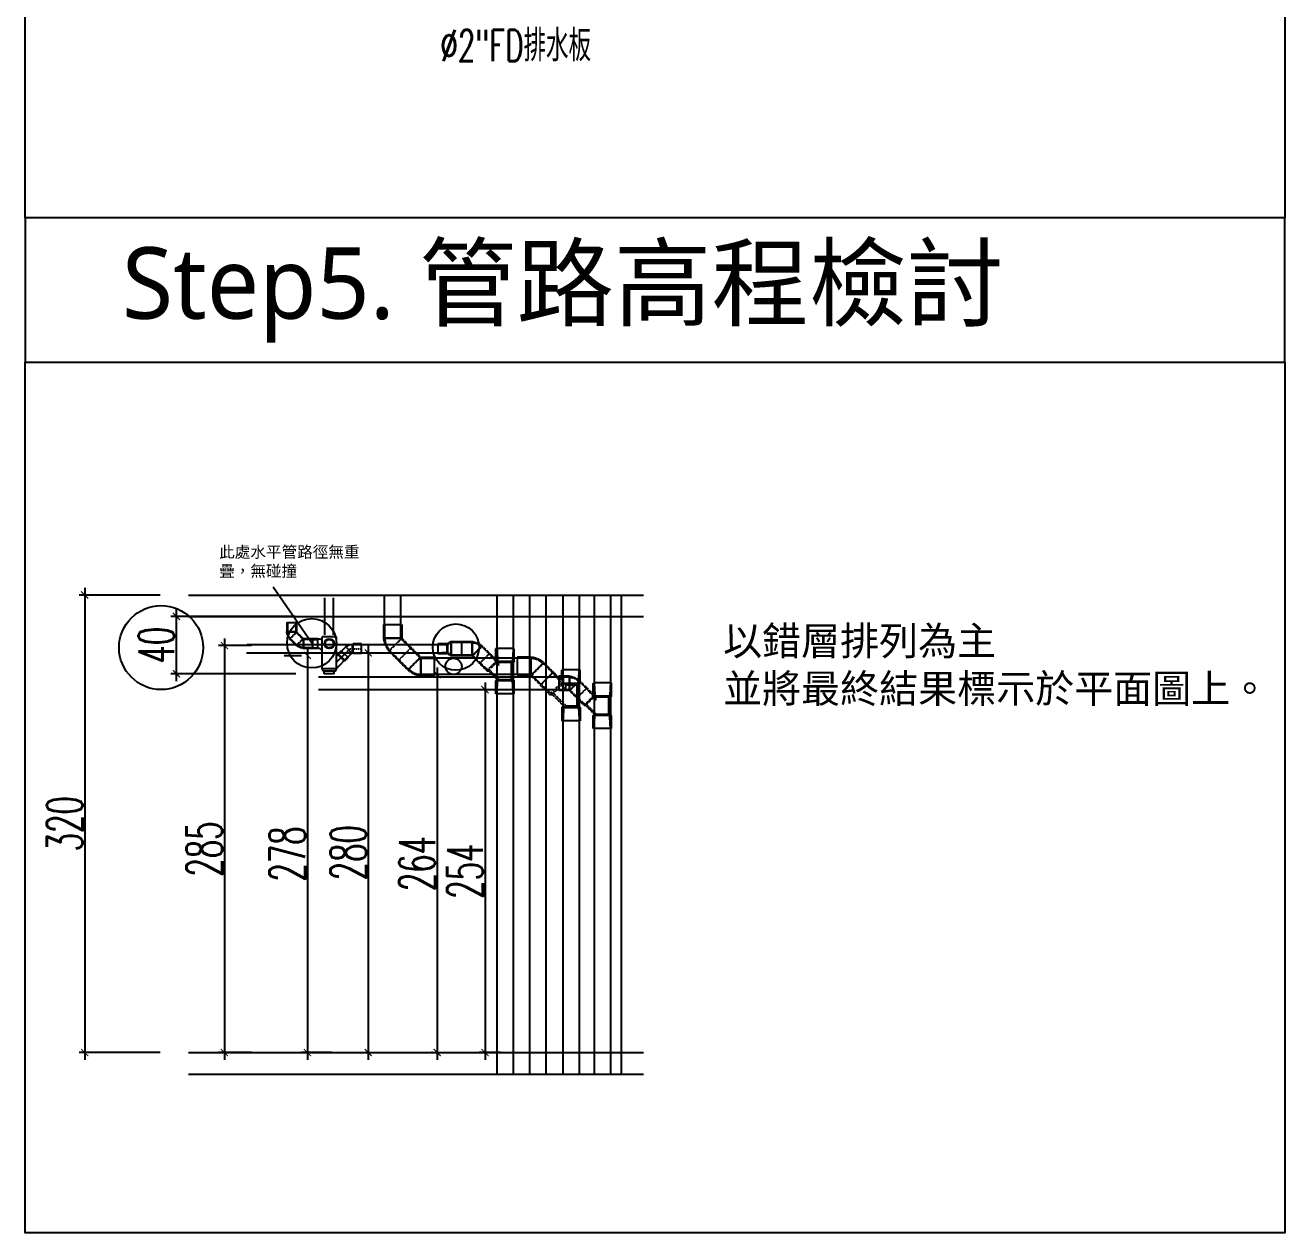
# Model space of a CAD drawing. Header units: millimetres. Extents: x 0 to 887, y -3549 to 0.
# Drawn here: x 0 to 881, y -3549 to -2704 of the extents above; entities that cross this region are included whole.
import ezdxf
from ezdxf.enums import TextEntityAlignment as Align

# ---------------------------------------------------------------- set-up
doc = ezdxf.new("R2010")
doc.units = ezdxf.units.MM
for name, pattern in [('02_(橋尚興華城後壁段)排水底板管路外部參考$0$HIDDEN', [0.375, 0.25, -0.125]), ('HIDDEN', [0.375, 0.25, -0.125]), ('HIDDEN2', [0.1875, 0.125, -0.0625])]:
    doc.linetypes.add(name, pattern=pattern)
for name, color, linetype in [('02_(橋尚興華城後壁段)排水底板管路外部參考$0$P_排水_配管線_SP', 6, 'Continuous'), ('02_(橋尚興華城後壁段)排水底板管路外部參考$0$P_排水_配管線_VP', 3, '02_(橋尚興華城後壁段)排水底板管路外部參考$0$HIDDEN'), ('02_(橋尚興華城後壁段)排水底板管路外部參考$0$P_排水_配管線_WP', 30, 'Continuous'), ('03-P-另件', 51, 'HIDDEN'), ('P_排水_底板_落水頭', 3, 'Continuous')]:
    doc.layers.add(name, color=color, linetype=linetype)
doc.styles.add('CHINA', font='txt.shx', dxfattribs={"bigfont": 'bigfont.shx'})
doc.styles.add('CHINA-H', font='romans.shx', dxfattribs={"width": 0.6, "bigfont": 'chineset.shx'})
doc.styles.get("Standard").update_dxf_attribs({"font": 'arial.ttf'})
doc.dimstyles.new('JJ', dxfattribs={"dimscale": 0, "dimtxt": 25, "dimasz": 5, "dimexe": 4, "dimexo": 20, "dimgap": 1.5, "dimtad": 1, "dimdec": 0, "dimdsep": 46, "dimtxsty": 'CHINA-H', "dimblk": 'ARCHTICK', "dimcen": 72.950957, "dimdle": 5, "dimclrd": 256, "dimclre": 256, "dimclrt": 256, "dimadec": 0, "dimazin": 0, "dimtfac": 1, "dimtdec": 0, "dimtix": 1, "dimtmove": 1, "dimatfit": 3, "dimfxl": 40, "dimtolj": 1, "dimlwd": -1, "dimlwe": -1, "dimarcsym": 0})

# ---------------------------------------------------------------- blocks, each defined once
blk = doc.blocks.new('_ArchTick')
at = {"color": 0, "linetype": 'ByBlock', "const_width": 0.15}
blk.add_lwpolyline([(-0.5, -0.5), (0.5, 0.5)], dxfattribs=at)
blk = doc.blocks.new('*D280')
at = {"linetype": 'Continuous', "transparency": 16777216}
for p, q in [((188.81, -3117.79), (101.81, -3117.79)), ((189.21, -3157.93), (101.81, -3157.93))]:
    blk.add_line(p, q, dxfattribs=at)
at = {"transparency": 16777216}
blk.add_line((105.81, -3162.93), (105.81, -3112.79), dxfattribs=at)
at = {"transparency": 16777216, "xscale": 5, "yscale": 5, "zscale": 5}
for p, rotation in [((105.81, -3117.79), 90), ((105.81, -3157.93), 270)]:
    blk.add_blockref('_ArchTick', p, dxfattribs=dict(at, rotation=rotation))
at = {"transparency": 16777216, "insert": (91.81, -3137.86), "char_height": 25, "attachment_point": 5, "rotation": 90, "style": 'CHINA-H'}
blk.add_mtext('\\A1;40', dxfattribs=at)
blk = doc.blocks.new('*D297')
at = {"transparency": 16777216}
blk.add_line((41.64, -3097.79), (41.64, -3427.79), dxfattribs=at)
at = {"linetype": 'Continuous', "transparency": 16777216}
for p, q in [((94.31, -3102.79), (37.64, -3102.79)), ((94.31, -3422.79), (37.64, -3422.79))]:
    blk.add_line(p, q, dxfattribs=at)
at = {"transparency": 16777216, "xscale": 5, "yscale": 5, "zscale": 5}
for p, rotation in [((41.64, -3102.79), 90), ((41.64, -3422.79), 270)]:
    blk.add_blockref('_ArchTick', p, dxfattribs=dict(at, rotation=rotation))
at = {"transparency": 16777216, "insert": (27.64, -3262.79), "char_height": 25, "attachment_point": 5, "rotation": 90, "style": 'CHINA-H'}
blk.add_mtext('\\A1;320', dxfattribs=at)
blk = doc.blocks.new('pbyt100080')
at = {"color": 0, "linetype": 'ByBlock'}
for p, q in [((-10.75, 17.82), (-17.82, 10.75)), ((-5.66, 12.73), (-10.75, 17.82)), ((-13.52, 6.45), (-17.82, 10.75)), ((-17.43, 11.14), (-12.09, 6.29)), ((-6.29, 12.09), (-12.09, 6.29)), ((-11.14, 17.43), (-6.29, 12.09)), ((-6.29, 11.09), (-11.09, 6.29)), ((-6.29, 12.09), (-6.29, 11.09)), ((-6.29, 11.09), (0.31, 4.49)), ((-5.66, 12.73), (-5.66, 11.73)), ((-5.66, 11.73), (0.33, 5.74)), ((-21.3, -6.45), (-21.3, 6.45)), ((-13.52, 6.45), (-21.3, 6.45)), ((-21.3, 5.7), (-12.1, 5.2)), ((-12.1, 5.2), (-11.39, 4.49)), ((-12.1, -5.2), (-12.1, 5.2)), ((-12.09, 6.29), (-11.09, 6.29)), ((-11.39, -4.49), (-11.39, 4.49)), ((-9.29, 4.49), (-11.39, 4.49)), ((-11.09, 6.29), (-9.29, 4.49)), ((0.69, 4.49), (0.31, 4.49)), ((0.69, 5.74), (0.33, 5.74)), ((1.4, 6.45), (0.69, 5.74)), ((1.4, 5.2), (0.69, 4.49)), ((0.69, -4.49), (0.69, 4.49)), ((10.6, 6.45), (1.4, 6.45)), ((10.6, 5.7), (1.4, 5.2)), ((1.4, -5.2), (1.4, 5.2)), ((10.6, -6.45), (10.6, 6.45)), ((-21.3, -5.7), (-12.1, -5.2)), ((-12.1, -6.45), (-21.3, -6.45)), ((-12.1, -5.2), (-11.39, -4.49)), ((-12.1, -6.45), (-11.39, -5.74)), ((0.69, -4.49), (-11.39, -4.49)), ((0.69, -5.74), (-11.39, -5.74)), ((1.4, -5.2), (0.69, -4.49)), ((1.4, -6.45), (0.69, -5.74)), ((10.6, -5.7), (1.4, -5.2)), ((10.6, -6.45), (1.4, -6.45))]:
    blk.add_line(p, q, dxfattribs=at)
blk = doc.blocks.new('*U115')
blk.add_blockref('pbyt100080', (0, 0))
blk = doc.blocks.new('pbls080')
at = {"color": 0, "linetype": 'ByBlock'}
for p, q in [((-2.05, 4.96), (3.21, 10.22)), ((-1.52, 4.77), (3.57, 9.86)), ((10.22, 3.21), (3.21, 10.22)), ((-9.5, -4.96), (-9.5, 4.96)), ((-9.5, 4.96), (-2.05, 4.96)), ((-9.5, 4.45), (-2.3, 4.45)), ((-2.3, 4.45), (-2, 4.15)), ((-2.3, -4.45), (-2.3, 4.45)), ((-2, -4.15), (-2, 4.15)), ((4.77, -1.52), (-1.52, 4.77)), ((-1.52, 4.77), (-1.52, 4.35)), ((-1.52, 4.77), (-1.52, 4.77)), ((4.35, -1.52), (-1.52, 4.35)), ((4.77, -1.52), (9.86, 3.57)), ((5.13, -1.88), (10.22, 3.21)), ((-9.5, -4.45), (-2.3, -4.45)), ((-9.5, -4.96), (-2.3, -4.96)), ((-2.3, -4.45), (-2, -4.15)), ((4.77, -1.52), (4.35, -1.52))]:
    blk.add_line(p, q, dxfattribs=at)
for centre, radius, start, end in [((-1.87, 4.5), 0.379, 249.31252, 335.68748), ((-5.37, 12.95), 18.18, 279.71181, 305.28819), ((-2.69, 6.51), 10.68, 273.73117, 311.26883)]:
    blk.add_arc(centre, radius, start, end, dxfattribs=at)
blk = doc.blocks.new('*U48')
blk.add_blockref('pbls080', (0, 0))
blk = doc.blocks.new('pbyt100')
at = {"color": 0, "linetype": 'ByBlock'}
for p, q in [((-21.53, 12.41), (-12.41, 21.53)), ((-6.79, 14.14), (-12.94, 21)), ((-5.9, 15.03), (-12.41, 21.53)), ((-15.57, 6.45), (-21.53, 12.41)), ((-14.14, 6.79), (-21, 12.94)), ((-14.14, 6.79), (-6.79, 14.14)), ((-12.37, 6.79), (-6.79, 12.37)), ((-6.79, 14.14), (-6.79, 12.37)), ((-6.79, 12.37), (1.64, 3.95)), ((-5.9, 15.03), (-5.9, 13.26)), ((-5.9, 13.26), (2.1, 5.25)), ((-23, -6.45), (-23, 6.45)), ((-15.57, 6.45), (-23, 6.45)), ((-13.8, 5.2), (-23, 5.7)), ((-14.14, 6.79), (-12.37, 6.79)), ((-13.8, 5.2), (-13.8, -5.2)), ((-13.8, 5.2), (-12.55, 3.95)), ((-12.55, 3.95), (-12.55, -3.95)), ((-12.55, 3.95), (-9.54, 3.95)), ((-12.37, 6.79), (-9.54, 3.95)), ((2.05, 3.95), (1.64, 3.95)), ((3.3, 5.2), (2.05, 3.95)), ((2.05, 3.95), (2.05, -3.95)), ((3.3, 6.45), (2.1, 5.25)), ((3.3, 6.45), (12.5, 6.45)), ((3.3, 5.2), (12.5, 5.7)), ((3.3, 5.2), (3.3, -5.2)), ((12.5, -6.45), (12.5, 6.45)), ((-13.8, -5.2), (-23, -5.7)), ((-13.8, -6.45), (-23, -6.45)), ((-13.8, -5.2), (-12.55, -3.95)), ((-13.8, -6.45), (-12.55, -5.2)), ((-12.55, -3.95), (2.05, -3.95)), ((-12.55, -5.2), (2.05, -5.2)), ((3.3, -5.2), (2.05, -3.95)), ((3.3, -6.45), (2.05, -5.2)), ((3.3, -5.2), (12.5, -5.7)), ((3.3, -6.45), (12.5, -6.45))]:
    blk.add_line(p, q, dxfattribs=at)
blk = doc.blocks.new('*U45')
blk.add_blockref('pbyt100', (0, 0))
blk = doc.blocks.new('pbls100')
at = {"color": 0, "linetype": 'ByBlock'}
for p, q in [((-2.63, 6.36), (4.06, 13.05)), ((-1.98, 6.08), (4.53, 12.59)), ((13.05, 4.06), (4.06, 13.05)), ((-12.1, 6.36), (-2.63, 6.36)), ((-12.1, -6.36), (-12.1, 6.36)), ((-12.1, 5.7), (-2.9, 5.7)), ((-2.9, 5.7), (-2.6, 5.4)), ((-2.9, -5.7), (-2.9, 5.7)), ((-2.6, -5.4), (-2.6, 5.4)), ((6.08, -1.98), (-1.98, 6.08)), ((-1.98, 6.08), (-1.98, 5.8)), ((5.8, -1.98), (-1.98, 5.8)), ((6.08, -1.98), (12.59, 4.53)), ((6.55, -2.45), (13.05, 4.06)), ((-12.1, -5.7), (-2.9, -5.7)), ((-12.1, -6.36), (-2.9, -6.36)), ((-2.9, -5.7), (-2.6, -5.4)), ((6.08, -1.98), (5.8, -1.98))]:
    blk.add_line(p, q, dxfattribs=at)
for centre, radius, start, end in [((-2.51, 5.95), 0.555, 261.08721, 344.33605), ((-3.74, 9.03), 15.41, 273.11988, 311.88012), ((-2.28, 5.84), 11.24, 268.37488, 315.94121)]:
    blk.add_arc(centre, radius, start, end, dxfattribs=at)
blk = doc.blocks.new('*U47')
blk.add_blockref('pbls100', (0, 0))
blk = doc.blocks.new('*D298')
at = {"transparency": 16777216}
blk.add_line((288.16, -3153.38), (288.16, -3427.79), dxfattribs=at)
at = {"linetype": 'Continuous', "transparency": 16777216}
for p, q in [((284.84, -3158.38), (284.16, -3158.38)), ((284.84, -3422.79), (284.16, -3422.79))]:
    blk.add_line(p, q, dxfattribs=at)
at = {"transparency": 16777216, "xscale": 5, "yscale": 5, "zscale": 5}
for p, rotation in [((288.16, -3158.38), 90), ((288.16, -3422.79), 270)]:
    blk.add_blockref('_ArchTick', p, dxfattribs=dict(at, rotation=rotation))
at = {"transparency": 16777216, "insert": (274.16, -3290.58), "char_height": 25, "attachment_point": 5, "rotation": 90, "style": 'CHINA-H'}
blk.add_mtext('\\A1;264', dxfattribs=at)
blk = doc.blocks.new('*D299')
at = {"linetype": 'Continuous', "transparency": 16777216}
for p, q in [((219.95, -3143.28), (235.95, -3143.28)), ((174.79, -3422.79), (243.95, -3422.79))]:
    blk.add_line(p, q, dxfattribs=at)
at = {"transparency": 16777216}
blk.add_line((239.95, -3138.28), (239.95, -3427.79), dxfattribs=at)
at = {"transparency": 16777216, "xscale": 5, "yscale": 5, "zscale": 5}
for p, rotation in [((239.95, -3143.28), 90), ((239.95, -3422.79), 270)]:
    blk.add_blockref('_ArchTick', p, dxfattribs=dict(at, rotation=rotation))
at = {"transparency": 16777216, "insert": (225.95, -3283.03), "char_height": 25, "attachment_point": 5, "rotation": 90, "style": 'CHINA-H'}
blk.add_mtext('\\A1;280', dxfattribs=at)
blk = doc.blocks.new('*D281')
at = {"linetype": 'Continuous', "transparency": 16777216}
for p, q in [((181.21, -3145.02), (193.36, -3145.02)), ((214.51, -3422.79), (193.36, -3422.79))]:
    blk.add_line(p, q, dxfattribs=at)
at = {"transparency": 16777216}
blk.add_line((197.36, -3140.02), (197.36, -3427.79), dxfattribs=at)
at = {"transparency": 16777216, "xscale": 5, "yscale": 5, "zscale": 5}
for p, rotation in [((197.36, -3145.02), 90), ((197.36, -3422.79), 270)]:
    blk.add_blockref('_ArchTick', p, dxfattribs=dict(at, rotation=rotation))
at = {"transparency": 16777216, "insert": (183.36, -3283.9), "char_height": 25, "attachment_point": 5, "rotation": 90, "style": 'CHINA-H'}
blk.add_mtext('\\A1;278', dxfattribs=at)
blk = doc.blocks.new('EN45-60')
for p, q in [((-139.7, 24.3), (-139.7, 92.3)), ((-139.7, 92.3), (-79.7, 92.3)), ((-79.7, 24.3), (-79.7, 92.3)), ((-79.7, 92.3), (-74.7, 88.3)), ((-74.7, 28.3), (-74.7, 88.3)), ((-70.7, 88.3), (-74.7, 88.3)), ((-139.7, 24.3), (-79.7, 24.3)), ((-79.7, 24.3), (-74.7, 28.3)), ((-74.7, 28.3), (-70.7, 28.3)), ((-70.7, 28.3), (-28.3, 70.7)), ((-70.7, 28.3), (-21.2, -21.2)), ((-28.3, 70.7), (21.2, 21.2)), ((-21.2, -21.2), (21.2, 21.2))]:
    blk.add_line(p, q)
at = {"linetype": 'HIDDEN2', "ltscale": 0.05}
for p, q in [((-58.3, 58.3), (-139.7, 58.3)), ((0, 0), (-58.3, 58.3))]:
    blk.add_line(p, q, dxfattribs=at)
blk.add_arc((-70.7, 28.3), 60, 45, 90)
blk = doc.blocks.new('A$C503062DD')
at = {"color": 0, "linetype": 'ByBlock'}
for p, q in [((-5, -22.5), (-5, 0)), ((5, 0), (-5, 0)), ((5, -22.5), (5, 0)), ((-11.5, -8.3), (-11.5, -1.5)), ((-8, -1.5), (-11.5, -1.5)), ((-11.5, -1.9), (-8, -1.9)), ((-11.5, -7.9), (-8, -7.9)), ((-8, -8.3), (-11.5, -8.3)), ((-8, -8.3), (-8, -1.5)), ((8.59, -10.09), (5, -13.67)), ((10.71, -12.21), (5, -17.91)), ((12.83, -14.33), (5, -22.16)), ((8.3, -9.8), (5.83, -12.27)), ((5.83, -12.27), (10.64, -17.09)), ((8.3, -9.8), (13.11, -14.61)), ((13.11, -14.61), (10.64, -17.09)), ((5, -22.5), (-5, -22.5)), ((3.5, -24), (-3.5, -24)), ((-3.5, -26), (-3.5, -24)), ((3.5, -26), (-3.5, -26)), ((3.5, -26), (3.5, -24))]:
    blk.add_line(p, q, dxfattribs=at)
for radius in [3.4, 3]:
    blk.add_circle((0, -4.9), radius, dxfattribs=at)
for centre, radius, start, end in [((-8.09, -12.45), 10.8, 73.39707, 89.5414), ((-8.35, -12.77), 4.69, 44.30564, 85.66057), ((-3.5, -22.5), 1.5, 180, 270), ((3.5, -22.5), 1.5, 270, 0)]:
    blk.add_arc(centre, radius, start, end, dxfattribs=at)
at = {"color": 0, "linetype": 'ByBlock', "xscale": -0.1, "yscale": 0.1, "zscale": 0.1}
blk.add_blockref('EN45-60', (8.64, -14.28), dxfattribs=at)
blk = doc.blocks.new('pbrr080050')
at = {"color": 0, "linetype": 'ByBlock'}
for p, q in [((-8.25, 4.96), (-0.85, 4.96)), ((-8.25, 4.96), (-8.25, -4.96)), ((-8.25, 4.45), (-1.05, 4.35)), ((-1.05, 4.35), (-1.05, -4.35)), ((-1.05, 4.35), (-0.85, 4.15)), ((-0.85, 4.96), (1.75, 3.51)), ((-0.85, 4.15), (-0.85, -4.15)), ((-0.85, 4.15), (1.45, 2.7)), ((1.75, 2.7), (1.45, 2.7)), ((1.45, 2.7), (1.45, -2.7)), ((1.75, 3.51), (8.25, 3.51)), ((1.75, 2.7), (1.95, 2.9)), ((1.75, 2.7), (1.75, -2.7)), ((1.95, 2.9), (8.25, 3)), ((1.95, 2.9), (1.95, -2.9)), ((8.25, 3.51), (8.25, -3.51)), ((-8.25, -4.45), (-1.05, -4.35)), ((-8.25, -4.96), (-0.85, -4.96)), ((-1.05, -4.35), (-0.85, -4.15)), ((-0.85, -4.15), (1.45, -2.7)), ((-0.85, -4.96), (1.75, -3.51)), ((1.75, -2.7), (1.45, -2.7)), ((1.75, -2.7), (1.95, -2.9)), ((1.75, -3.51), (8.25, -3.51)), ((1.95, -2.9), (8.25, -3))]:
    blk.add_line(p, q, dxfattribs=at)
blk = doc.blocks.new('*U226')
blk.add_blockref('pbrr080050', (0, 0))
blk = doc.blocks.new('pbls050')
at = {"color": 0, "linetype": 'ByBlock'}
for p, q in [((-8, 3.41), (-1.41, 3.41)), ((-8, -3.41), (-8, 3.41)), ((-8, 3), (-1.7, 3)), ((-1.7, 3), (-1.5, 2.8)), ((-1.7, -3), (-1.7, 3)), ((-1.5, -2.8), (-1.5, 2.8)), ((3.25, 8.07), (-1.41, 3.41)), ((3.54, 7.78), (-0.92, 3.32)), ((3.32, -0.92), (-0.92, 3.32)), ((-0.92, 3.32), (-0.92, 3.04)), ((3.04, -0.92), (-0.92, 3.04)), ((8.07, 3.25), (3.25, 8.07)), ((7.78, 3.54), (3.32, -0.92)), ((8.07, 3.25), (3.61, -1.21)), ((-8, -3), (-1.7, -3)), ((-8, -3.41), (-1.7, -3.41)), ((-1.7, -3), (-1.5, -2.8)), ((3.32, -0.92), (3.04, -0.92))]:
    blk.add_line(p, q, dxfattribs=at)
for centre, radius, start, end in [((-1.28, 3.09), 0.365, 233.13638, 351.86362), ((-2.47, 5.97), 9.41, 274.71152, 310.28848), ((-1.34, 3.23), 6.03, 268.46498, 316.53502)]:
    blk.add_arc(centre, radius, start, end, dxfattribs=at)
blk = doc.blocks.new('*U49')
blk.add_blockref('pbls050', (0, 0))
blk = doc.blocks.new('*D282')
at = {"transparency": 16777216}
blk.add_line((139.3, -3133.16), (139.3, -3427.79), dxfattribs=at)
at = {"linetype": 'Continuous', "transparency": 16777216}
for p, q in [((158.35, -3138.16), (135.3, -3138.16)), ((158.35, -3422.79), (135.3, -3422.79))]:
    blk.add_line(p, q, dxfattribs=at)
at = {"transparency": 16777216, "xscale": 5, "yscale": 5, "zscale": 5}
for p, rotation in [((139.3, -3138.16), 90), ((139.3, -3422.79), 270)]:
    blk.add_blockref('_ArchTick', p, dxfattribs=dict(at, rotation=rotation))
at = {"transparency": 16777216, "insert": (125.3, -3280.47), "char_height": 25, "attachment_point": 5, "rotation": 90, "style": 'CHINA-H'}
blk.add_mtext('\\A1;285', dxfattribs=at)
blk = doc.blocks.new('*D300')
at = {"linetype": 'Continuous', "transparency": 16777216}
for p, q in [((332.67, -3169.05), (317.64, -3169.05)), ((332.67, -3422.79), (317.64, -3422.79))]:
    blk.add_line(p, q, dxfattribs=at)
at = {"transparency": 16777216}
blk.add_line((321.64, -3164.05), (321.64, -3427.79), dxfattribs=at)
at = {"transparency": 16777216, "xscale": 5, "yscale": 5, "zscale": 5}
for p, rotation in [((321.64, -3169.05), 90), ((321.64, -3422.79), 270)]:
    blk.add_blockref('_ArchTick', p, dxfattribs=dict(at, rotation=rotation))
at = {"transparency": 16777216, "insert": (307.64, -3295.92), "char_height": 25, "attachment_point": 5, "rotation": 90, "style": 'CHINA-H'}
blk.add_mtext('\\A1;254', dxfattribs=at)
blk = doc.blocks.new('A$C810d9bd0')
at = {"layer": 'P_排水_底板_落水頭', "style": 'CHINA', "width": 0.65}
blk.add_text('%%C2"FD排水板', height=22, dxfattribs=at).set_placement((268.73, -361.83), align=Align.RIGHT)

msp = doc.modelspace()

# ---------------------------------------------------------------- linework, layer by layer
for p, q in [((114.31, -3102.79), (432.5, -3102.79)), ((416.82, -3102.79), (416.82, -3437.79)), ((114.31, -3117.79), (432.5, -3117.79)), ((114.31, -3422.79), (432.5, -3422.79)), ((114.31, -3437.79), (432.5, -3437.79))]:
    msp.add_line(p, q)
at = {"color": 141, "true_color": 0xadddf7}
for points in [[(0, -2230.23), (881.02, -2230.23), (881.02, -2839.08), (0, -2839.08)], [(0, -2940), (881.02, -2940), (881.02, -2839.08), (0, -2839.08)], [(0, -2940), (881.02, -2940), (881.02, -3548.85), (0, -3548.85)]]:
    msp.add_lwpolyline(points, close=True, dxfattribs=at)
at = {"layer": '02_(橋尚興華城後壁段)排水底板管路外部參考$0$P_排水_配管線_SP'}
for p, q in [((251.27, -3132.69), (251.27, -3102.79)), ((262.67, -3132.69), (262.67, -3102.79)), ((376.12, -3102.79), (376.12, -3437.79)), ((387.52, -3102.79), (387.52, -3437.79)), ((344.19, -3146.98), (276.98, -3146.98)), ((344.19, -3158.38), (276.98, -3158.38))]:
    msp.add_line(p, q, dxfattribs=at)
for centre, radius in [((95.06, -3139.56), 29.37), ((200.44, -3136.53), 17.27), ((301.29, -3139.24), 16.21), ((299.61, -3152.68), 5.7)]:
    msp.add_circle(centre, radius, dxfattribs=at)
at = {"layer": '02_(橋尚興華城後壁段)排水底板管路外部參考$0$P_排水_配管線_VP'}
for p, q in [((352.67, -3102.79), (352.67, -3437.79)), ((364.07, -3102.79), (364.07, -3437.79))]:
    msp.add_line(p, q, dxfattribs=at)
at = {"layer": '02_(橋尚興華城後壁段)排水底板管路外部參考$0$P_排水_配管線_WP', "color": 6}
msp.add_line((200.44, -3136.53), (173.43, -3097.4), dxfattribs=at)
at = {"layer": '02_(橋尚興華城後壁段)排水底板管路外部參考$0$P_排水_配管線_WP'}
for p, q in [((209.31, -3104.79), (209.31, -3130.59)), ((215.31, -3104.79), (215.31, -3130.67)), ((329.95, -3102.79), (329.95, -3437.79)), ((341.35, -3102.79), (341.35, -3437.79)), ((397.96, -3102.79), (397.96, -3437.79)), ((409.36, -3102.79), (409.36, -3437.79)), ((154.79, -3143.28), (294.95, -3143.28)), ((154.94, -3137.38), (295.45, -3137.38)), ((373.16, -3160.15), (205.19, -3160.15)), ((373.16, -3169.05), (205.19, -3169.05))]:
    msp.add_line(p, q, dxfattribs=at)

# ---------------------------------------------------------------- block references
at = {"color": 1}
msp.add_blockref('A$C810d9bd0', (127.04, -2367.7), dxfattribs=at)
msp.add_blockref('A$C503062DD', (212.71, -3131.93))
at = {"layer": '03-P-另件', "xscale": -1}
for name, p, rotation in [('*U49', (186.35, -3129.97), 314.9999999999021), ('*U115', (335.65, -3161.38), 90), ('*U45', (381.82, -3178.2), 90), ('*U115', (403.66, -3185.6), 90)]:
    msp.add_blockref(name, p, dxfattribs=dict(at, rotation=rotation))
at = {"layer": '03-P-另件'}
for name, p, rotation in [('*U47', (256.97, -3135.57), 270.0000000000979), ('*U47', (274.08, -3152.68), 315.0000000000979), ('*U48', (314.65, -3140.38), 135.0000000000979), ('*U47', (356.29, -3152.68), 135.0000000000979), ('*U48', (382.66, -3164.6), 135.0000000000979)]:
    msp.add_blockref(name, p, dxfattribs=dict(at, rotation=rotation))
at = {"layer": '03-P-另件', "xscale": -1}
for name, p in [('*U49', (193.21, -3136.83)), ('*U226', (296.9, -3140.38))]:
    msp.add_blockref(name, p, dxfattribs=at)

# ---------------------------------------------------------------- texts
at = {"color": 141, "true_color": 0xadddf7, "attachment_point": 1}
for s, width, insert, char_height in [('{\\fMicrosoft JhengHei|b0|i0|c136|p34;Step5. 管路高程檢討}', 2640.4626, (67.7, -2859.55), 50), ('{\\fMicrosoft JhengHei|b0|i0|c136|p34;以錯層排列為主\\P並將最終結果標示於平面圖上。}', 438.1803, (488.16, -3124.86), 20)]:
    msp.add_mtext_dynamic_manual_height_columns(s, width=width, gutter_width=12.5, heights=[0], dxfattribs=dict(at, insert=insert, char_height=char_height))
at = {"layer": '02_(橋尚興華城後壁段)排水底板管路外部參考$0$P_排水_配管線_WP', "color": 6, "insert": (135.67, -3068.65), "char_height": 8, "attachment_point": 1}
msp.add_mtext_dynamic_manual_height_columns('{\\fPMingLiU|b0|i0|c136|p18;此處水平管路徑無重疊，無碰撞}', width=100.9003, gutter_width=1, heights=[0], dxfattribs=at)

# ---------------------------------------------------------------- dimensions: what is measured, and where the dimension line sits
for base, p1, p2, picture, middle in [((41.64, -3422.79), (114.31, -3102.79), (114.31, -3422.79), '*D297', (27.64, -3262.79)), ((105.81, -3117.79), (209.21, -3157.93), (208.81, -3117.79), '*D280', (91.81, -3137.86)), ((139.3, -3422.79), (178.35, -3138.16), (178.35, -3422.79), '*D282', (125.3, -3280.47)), ((239.95, -3422.79), (239.95, -3143.28), (154.79, -3422.79), '*D299', (225.95, -3283.03)), ((197.36, -3422.79), (201.21, -3145.02), (234.51, -3422.79), '*D281', (183.36, -3283.9)), ((288.16, -3422.79), (304.84, -3158.38), (304.84, -3422.79), '*D298', (274.16, -3290.58)), ((321.64, -3422.79), (352.67, -3169.05), (352.67, -3422.79), '*D300', (307.64, -3295.92))]:
    dim = msp.add_linear_dim(base=base, p1=p1, p2=p2, angle=90, dimstyle='JJ', override={"dimscale": 1})
    dim.commit()
    dim.dimension.update_dxf_attribs({"geometry": picture, "text_midpoint": middle})

doc.saveas('drawing.dxf')
